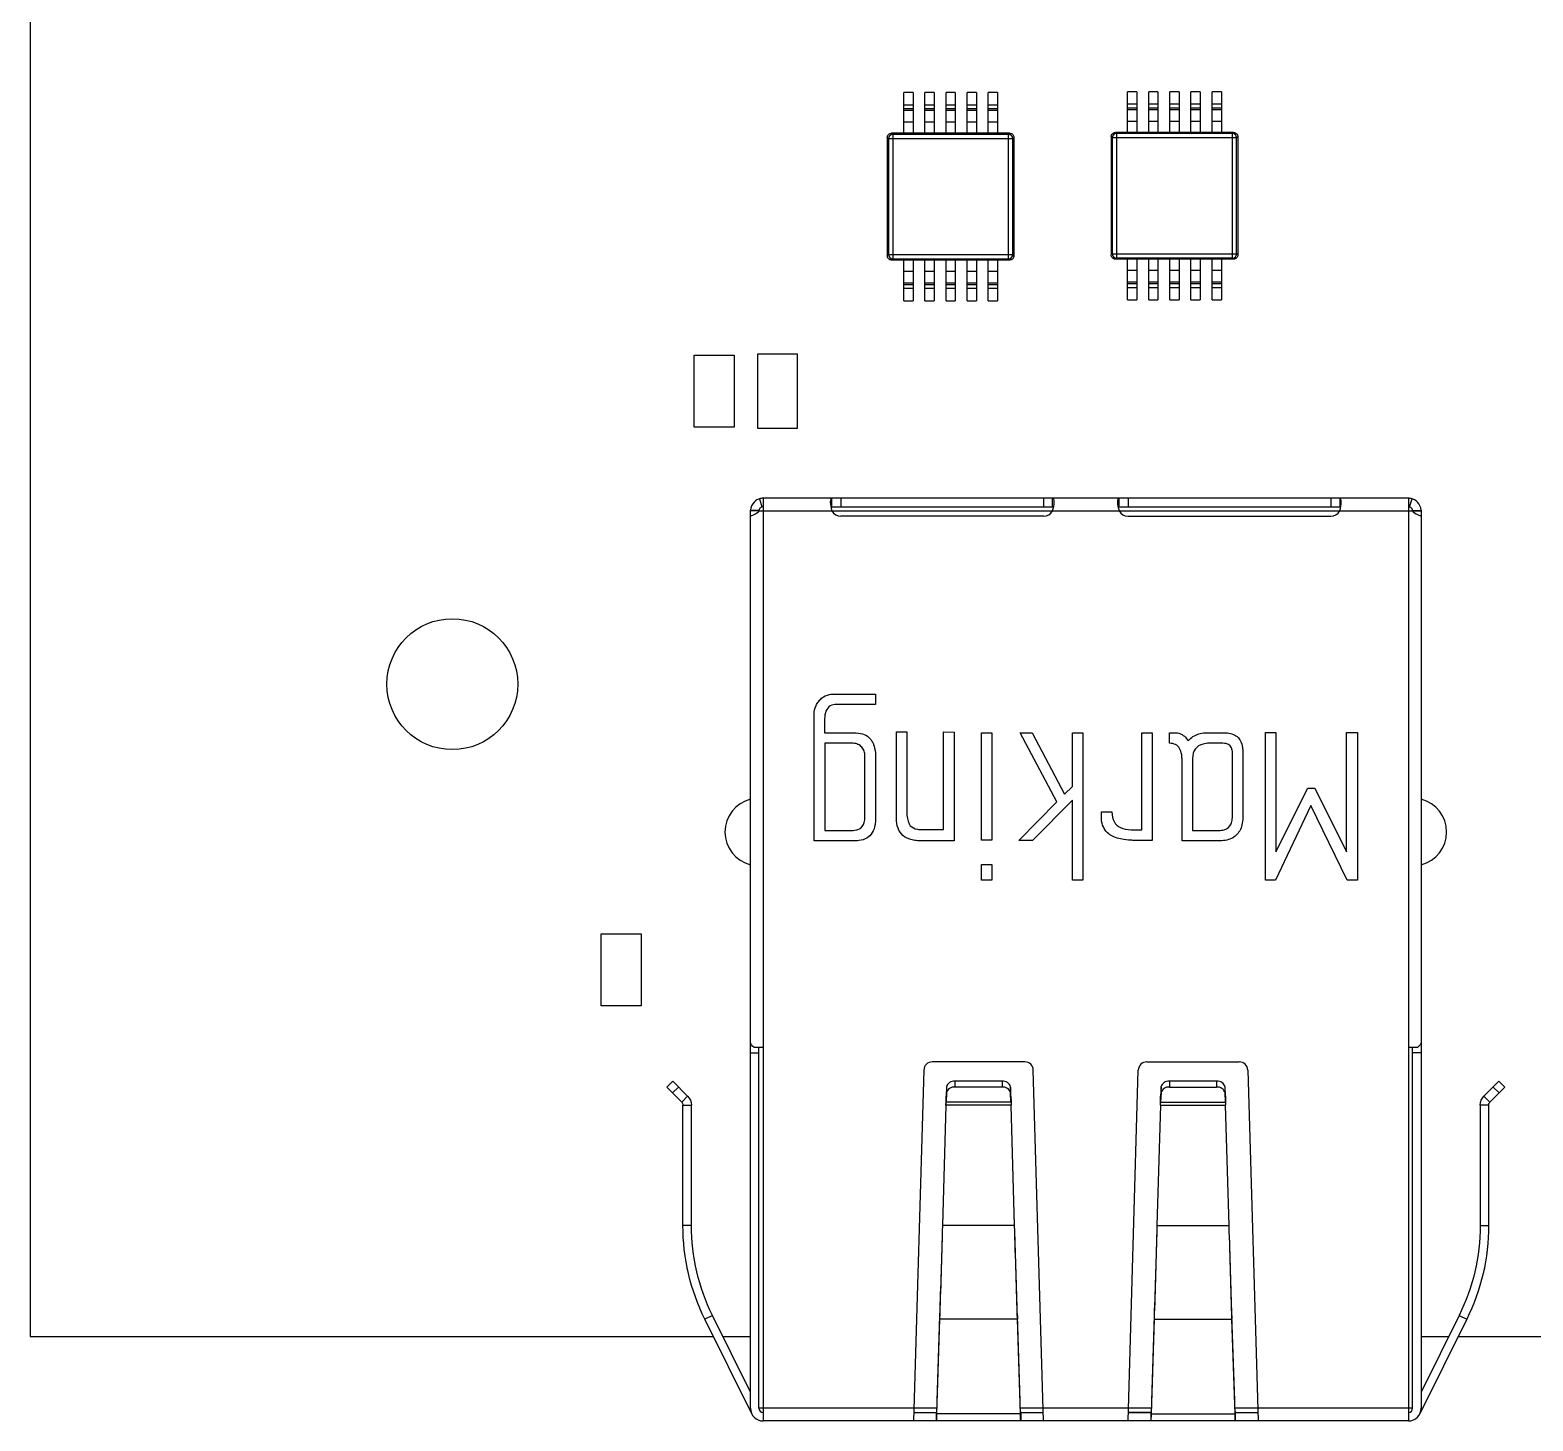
# Model space of a CAD drawing. Header units: millimetres. Extents: x 0 to 160, y -2 to 126.
# Drawn here: x 0 to 35.59, y -2 to 30.92 of the extents above; entities that cross this region are included whole.
import ezdxf

# ---------------------------------------------------------------- set-up
doc = ezdxf.new("R2010")
doc.units = ezdxf.units.MM

msp = doc.modelspace()

# ---------------------------------------------------------------- linework, layer by layer
at = {"color": 7, "linetype": 'Continuous', "lineweight": 25}
for p, q in [((0, 126), (0, 0)), ((20.69, 28.48), (20.69, 29.443)), ((20.91, 29.443), (20.69, 29.443)), ((20.91, 29.443), (20.91, 28.48)), ((21.19, 28.48), (21.19, 29.443)), ((21.41, 29.443), (21.19, 29.443)), ((21.41, 29.443), (21.41, 28.48)), ((21.69, 28.48), (21.69, 29.443)), ((21.91, 29.443), (21.69, 29.443)), ((21.91, 29.443), (21.91, 28.48)), ((22.19, 28.48), (22.19, 29.443)), ((22.41, 29.443), (22.19, 29.443)), ((22.41, 29.443), (22.41, 28.48)), ((22.69, 28.48), (22.69, 29.443)), ((22.91, 29.443), (22.69, 29.443)), ((22.91, 29.443), (22.91, 28.48)), ((25.99, 28.5), (25.99, 29.463)), ((26.21, 29.463), (25.99, 29.463)), ((26.21, 29.463), (26.21, 28.5)), ((26.49, 28.5), (26.49, 29.463)), ((26.71, 29.463), (26.49, 29.463)), ((26.71, 29.463), (26.71, 28.5)), ((26.99, 28.5), (26.99, 29.463)), ((27.21, 29.463), (26.99, 29.463)), ((27.21, 29.463), (27.21, 28.5)), ((27.49, 28.5), (27.49, 29.463)), ((27.71, 29.463), (27.49, 29.463)), ((27.71, 29.463), (27.71, 28.5)), ((27.99, 28.5), (27.99, 29.463)), ((28.21, 29.463), (27.99, 29.463)), ((28.21, 29.463), (28.21, 28.5)), ((20.91, 29.149), (20.69, 29.149)), ((20.91, 29.057), (20.69, 29.057)), ((20.69, 29.026), (20.91, 29.026)), ((21.41, 29.149), (21.19, 29.149)), ((21.41, 29.057), (21.19, 29.057)), ((21.19, 29.026), (21.41, 29.026)), ((21.91, 29.149), (21.69, 29.149)), ((21.91, 29.057), (21.69, 29.057)), ((21.69, 29.026), (21.91, 29.026)), ((22.41, 29.149), (22.19, 29.149)), ((22.41, 29.057), (22.19, 29.057)), ((22.19, 29.026), (22.41, 29.026)), ((22.91, 29.149), (22.69, 29.149)), ((22.91, 29.057), (22.69, 29.057)), ((22.69, 29.026), (22.91, 29.026)), ((26.21, 29.169), (25.99, 29.169)), ((26.21, 29.077), (25.99, 29.077)), ((25.99, 29.046), (26.21, 29.046)), ((26.71, 29.169), (26.49, 29.169)), ((26.71, 29.077), (26.49, 29.077)), ((26.49, 29.046), (26.71, 29.046)), ((27.21, 29.169), (26.99, 29.169)), ((27.21, 29.077), (26.99, 29.077)), ((26.99, 29.046), (27.21, 29.046)), ((27.71, 29.169), (27.49, 29.169)), ((27.71, 29.077), (27.49, 29.077)), ((27.49, 29.046), (27.71, 29.046)), ((28.21, 29.169), (27.99, 29.169)), ((28.21, 29.077), (27.99, 29.077)), ((27.99, 29.046), (28.21, 29.046)), ((23.2, 28.48), (20.4, 28.48)), ((20.4, 28.48), (20.427, 28.452)), ((20.69, 28.75), (20.91, 28.75)), ((21.19, 28.75), (21.41, 28.75)), ((21.69, 28.75), (21.91, 28.75)), ((22.19, 28.75), (22.41, 28.75)), ((22.69, 28.75), (22.91, 28.75)), ((23.2, 28.48), (23.172, 28.452)), ((28.5, 28.5), (25.7, 28.5)), ((25.7, 28.5), (25.728, 28.472)), ((25.728, 28.472), (25.728, 25.528)), ((28.473, 28.472), (25.728, 28.472)), ((25.99, 28.77), (26.21, 28.77)), ((26.49, 28.77), (26.71, 28.77)), ((26.99, 28.77), (27.21, 28.77)), ((27.49, 28.77), (27.71, 28.77)), ((27.99, 28.77), (28.21, 28.77)), ((28.5, 28.5), (28.473, 28.472)), ((28.473, 25.528), (28.473, 28.472)), ((20.3, 28.38), (20.328, 28.352)), ((20.3, 28.38), (20.3, 25.58)), ((20.328, 28.352), (20.328, 25.607)), ((23.272, 28.352), (20.328, 28.352)), ((20.427, 28.452), (20.427, 25.508)), ((23.172, 28.452), (20.427, 28.452)), ((23.172, 25.508), (23.172, 28.452)), ((23.3, 28.38), (23.272, 28.352)), ((23.272, 25.607), (23.272, 28.352)), ((23.3, 28.38), (23.3, 25.58)), ((25.6, 28.4), (25.628, 28.372)), ((25.6, 28.4), (25.6, 25.6)), ((28.572, 28.372), (25.628, 28.372)), ((25.628, 28.372), (25.628, 25.627)), ((28.6, 28.4), (28.572, 28.372)), ((28.572, 25.627), (28.572, 28.372)), ((28.6, 28.4), (28.6, 25.6)), ((25.6, 25.6), (25.628, 25.627)), ((25.628, 25.627), (28.572, 25.627)), ((28.6, 25.6), (28.572, 25.627)), ((20.3, 25.58), (20.328, 25.607)), ((20.328, 25.607), (23.272, 25.607)), ((20.4, 25.48), (20.427, 25.508)), ((23.2, 25.48), (20.4, 25.48)), ((20.427, 25.508), (23.172, 25.508)), ((20.69, 24.517), (20.69, 25.48)), ((20.91, 25.48), (20.91, 24.517)), ((21.19, 24.517), (21.19, 25.48)), ((21.41, 25.48), (21.41, 24.517)), ((21.69, 24.517), (21.69, 25.48)), ((21.91, 25.48), (21.91, 24.517)), ((22.19, 24.517), (22.19, 25.48)), ((22.41, 25.48), (22.41, 24.517)), ((22.69, 24.517), (22.69, 25.48)), ((22.91, 25.48), (22.91, 24.517)), ((23.2, 25.48), (23.172, 25.508)), ((23.3, 25.58), (23.272, 25.607)), ((25.7, 25.5), (25.728, 25.528)), ((28.5, 25.5), (25.7, 25.5)), ((25.728, 25.528), (28.473, 25.528)), ((25.99, 24.537), (25.99, 25.5)), ((26.21, 25.5), (26.21, 24.537)), ((26.49, 24.537), (26.49, 25.5)), ((26.71, 25.5), (26.71, 24.537)), ((26.99, 24.537), (26.99, 25.5)), ((27.21, 25.5), (27.21, 24.537)), ((27.49, 24.537), (27.49, 25.5)), ((27.71, 25.5), (27.71, 24.537)), ((27.99, 24.537), (27.99, 25.5)), ((28.21, 25.5), (28.21, 24.537)), ((28.5, 25.5), (28.473, 25.528)), ((20.91, 25.21), (20.69, 25.21)), ((20.91, 24.934), (20.69, 24.934)), ((21.41, 25.21), (21.19, 25.21)), ((21.41, 24.934), (21.19, 24.934)), ((21.91, 25.21), (21.69, 25.21)), ((21.91, 24.934), (21.69, 24.934)), ((22.41, 25.21), (22.19, 25.21)), ((22.41, 24.934), (22.19, 24.934)), ((22.91, 25.21), (22.69, 25.21)), ((22.91, 24.934), (22.69, 24.934)), ((26.21, 25.23), (25.99, 25.23)), ((26.21, 24.954), (25.99, 24.954)), ((25.99, 24.923), (26.21, 24.923)), ((26.71, 25.23), (26.49, 25.23)), ((26.71, 24.954), (26.49, 24.954)), ((26.49, 24.923), (26.71, 24.923)), ((27.21, 25.23), (26.99, 25.23)), ((27.21, 24.954), (26.99, 24.954)), ((26.99, 24.923), (27.21, 24.923)), ((27.71, 25.23), (27.49, 25.23)), ((27.71, 24.954), (27.49, 24.954)), ((27.49, 24.923), (27.71, 24.923)), ((28.21, 25.23), (27.99, 25.23)), ((28.21, 24.954), (27.99, 24.954)), ((27.99, 24.923), (28.21, 24.923)), ((20.69, 24.903), (20.91, 24.903)), ((20.69, 24.811), (20.91, 24.811)), ((21.19, 24.903), (21.41, 24.903)), ((21.19, 24.811), (21.41, 24.811)), ((21.69, 24.903), (21.91, 24.903)), ((21.69, 24.811), (21.91, 24.811)), ((22.19, 24.903), (22.41, 24.903)), ((22.19, 24.811), (22.41, 24.811)), ((22.69, 24.903), (22.91, 24.903)), ((22.69, 24.811), (22.91, 24.811)), ((25.99, 24.831), (26.21, 24.831)), ((26.49, 24.831), (26.71, 24.831)), ((26.99, 24.831), (27.21, 24.831)), ((27.49, 24.831), (27.71, 24.831)), ((27.99, 24.831), (28.21, 24.831)), ((20.69, 24.517), (20.91, 24.517)), ((21.19, 24.517), (21.41, 24.517)), ((21.69, 24.517), (21.91, 24.517)), ((22.19, 24.517), (22.41, 24.517)), ((22.69, 24.517), (22.91, 24.517)), ((25.99, 24.537), (26.21, 24.537)), ((26.49, 24.537), (26.71, 24.537)), ((26.99, 24.537), (27.21, 24.537)), ((27.49, 24.537), (27.71, 24.537)), ((27.99, 24.537), (28.21, 24.537)), ((15.725, 21.527), (15.725, 23.227)), ((15.725, 23.227), (16.675, 23.227)), ((16.675, 23.227), (16.675, 21.527)), ((17.225, 23.252), (17.225, 21.502)), ((18.175, 23.252), (17.225, 23.252)), ((18.175, 21.502), (18.175, 23.252)), ((16.675, 21.527), (15.725, 21.527)), ((17.225, 21.502), (18.175, 21.502)), ((17.276, 19.828), (17.332, 19.636)), ((17.36, 19.84), (17.36, -2)), ((32.64, 19.84), (17.36, 19.84)), ((18.961, 19.64), (24.239, 19.64)), ((18.987, 19.64), (18.987, 19.84)), ((19.2, 19.84), (19.2, 19.64)), ((24, 19.84), (24, 19.64)), ((24.213, 19.64), (24.213, 19.84)), ((25.761, 19.64), (31.039, 19.64)), ((25.787, 19.64), (25.787, 19.84)), ((26, 19.84), (26, 19.64)), ((30.8, 19.84), (30.8, 19.64)), ((31.013, 19.84), (31.013, 19.64)), ((32.64, 19.84), (32.64, -2)), ((32.668, 19.636), (32.725, 19.828)), ((17.06, -1.7), (17.06, 19.54)), ((17.26, 19.54), (17.06, 19.54)), ((17.26, 19.547), (17.061, 19.56)), ((17.26, 19.528), (17.26, 19.54)), ((17.276, 19.54), (32.725, 19.54)), ((24, 19.42), (19.2, 19.42)), ((26, 19.42), (30.8, 19.42)), ((32.74, 19.547), (32.939, 19.56)), ((32.74, 19.54), (32.94, 19.54)), ((32.74, 19.54), (32.74, 19.528)), ((32.94, 19.54), (32.94, -1.7)), ((19.056, 14.957), (18.983, 14.943)), ((20.019, 14.957), (19.056, 14.957)), ((20.019, 15.203), (20.019, 14.957)), ((18.569, 11.73), (18.569, 14.719)), ((20.514, 14.308), (20.763, 14.308)), ((21.631, 14.308), (21.88, 14.302)), ((21.631, 11.998), (21.631, 14.308)), ((21.88, 14.302), (21.88, 11.73)), ((22.527, 14.289), (22.775, 14.289)), ((22.527, 11.746), (22.527, 14.289)), ((22.775, 14.289), (22.775, 11.746)), ((23.446, 14.289), (23.727, 14.289)), ((24.312, 12.658), (23.446, 14.289)), ((23.727, 14.289), (24.498, 12.834)), ((24.685, 14.289), (24.931, 14.289)), ((24.685, 13.02), (24.685, 14.289)), ((24.931, 14.289), (24.931, 10.797)), ((26.324, 14.289), (26.573, 14.289)), ((26.324, 11.99), (26.324, 14.289)), ((26.573, 14.289), (26.573, 11.741)), ((26.984, 14.04), (26.984, 14.289)), ((29.253, 14.297), (29.502, 14.297)), ((29.253, 10.797), (29.253, 14.297)), ((29.502, 14.297), (29.502, 11.47)), ((31.174, 14.297), (31.431, 14.297)), ((31.174, 11.473), (31.174, 14.297)), ((31.431, 14.297), (31.431, 10.797)), ((18.821, 14.04), (18.821, 11.979)), ((27.528, 13.68), (27.528, 11.979)), ((24.498, 12.834), (24.685, 13.02)), ((29.502, 11.47), (30.257, 12.977)), ((30.257, 12.977), (30.427, 12.977)), ((30.427, 12.977), (31.174, 11.473)), ((23.411, 11.741), (24.312, 12.658)), ((24.685, 12.696), (23.736, 11.741)), ((24.685, 10.797), (24.685, 12.696)), ((30.33, 12.569), (29.489, 10.802)), ((31.187, 10.797), (30.33, 12.569)), ((25.372, 12.414), (25.618, 12.414)), ((25.372, 12.195), (25.372, 12.414)), ((22.775, 11.746), (22.527, 11.746)), ((23.736, 11.741), (23.411, 11.741)), ((22.527, 11.168), (22.775, 11.168)), ((22.527, 10.797), (22.527, 11.168)), ((22.775, 11.168), (22.775, 10.797)), ((22.775, 10.797), (22.527, 10.797)), ((24.931, 10.797), (24.685, 10.797)), ((29.489, 10.802), (29.253, 10.797)), ((31.431, 10.797), (31.187, 10.797)), ((13.525, 7.827), (13.525, 9.527)), ((13.525, 9.527), (14.475, 9.527)), ((14.475, 9.527), (14.475, 7.827)), ((14.475, 7.827), (13.525, 7.827)), ((17.36, 6.84), (17.148, 6.84)), ((17.26, -1.7), (17.26, 6.84)), ((32.852, 6.84), (32.64, 6.84)), ((32.74, -1.7), (32.74, 6.84)), ((17.06, 6.71), (17.26, 6.71)), ((23.556, 6.5), (21.364, 6.5)), ((26.444, 6.5), (28.636, 6.5)), ((32.94, 6.71), (32.74, 6.71)), ((21.164, 6.306), (20.92, -2)), ((24, -2), (23.756, 6.306)), ((26, -2), (26.244, 6.306)), ((28.836, 6.306), (29.08, -2)), ((15.219, 6.041), (15.077, 5.9)), ((15.431, 5.546), (15.077, 5.9)), ((15.215, 5.763), (15.356, 5.904)), ((15.572, 5.688), (15.219, 6.041)), ((21.702, 5.904), (21.693, 5.688)), ((21.702, 5.763), (21.693, 5.546)), ((21.702, 5.904), (21.702, 5.763)), ((21.901, 6.041), (21.901, 5.9)), ((23.019, 6.041), (21.901, 6.041)), ((23.019, 5.9), (21.901, 5.9)), ((23.019, 6.041), (23.019, 5.9)), ((23.219, 5.904), (23.219, 5.763)), ((23.228, 5.688), (23.219, 5.904)), ((23.228, 5.546), (23.219, 5.763)), ((26.782, 5.904), (26.773, 5.688)), ((26.782, 5.763), (26.773, 5.546)), ((26.782, 5.763), (26.782, 5.904)), ((26.981, 6.041), (26.981, 5.9)), ((28.099, 6.041), (26.981, 6.041)), ((26.981, 5.9), (28.099, 5.9)), ((28.099, 6.041), (28.099, 5.9)), ((28.299, 5.763), (28.299, 5.904)), ((28.308, 5.688), (28.299, 5.904)), ((28.308, 5.546), (28.299, 5.763)), ((34.782, 6.041), (34.428, 5.688)), ((34.923, 5.9), (34.569, 5.546)), ((34.644, 5.904), (34.786, 5.763)), ((34.782, 6.041), (34.923, 5.9)), ((15.431, 5.546), (15.572, 5.688)), ((15.46, 2.628), (15.46, 5.476)), ((15.46, 5.476), (15.66, 5.476)), ((15.66, 2.628), (15.66, 5.476)), ((21.689, 5.476), (21.605, 2.628)), ((23.231, 5.476), (21.689, 5.476)), ((21.693, 5.546), (21.693, 5.688)), ((23.228, 5.546), (21.693, 5.546)), ((23.228, 5.546), (23.228, 5.688)), ((23.315, 2.628), (23.231, 5.476)), ((26.769, 5.476), (26.685, 2.628)), ((26.769, 5.476), (28.311, 5.476)), ((26.773, 5.546), (26.773, 5.688)), ((26.773, 5.546), (28.308, 5.546)), ((28.308, 5.546), (28.308, 5.688)), ((28.395, 2.628), (28.311, 5.476)), ((34.34, 5.476), (34.34, 2.628)), ((34.54, 5.476), (34.34, 5.476)), ((34.569, 5.546), (34.428, 5.688)), ((34.54, 5.476), (34.54, 2.628)), ((15.66, 2.628), (15.46, 2.628)), ((23.315, 2.628), (21.605, 2.628)), ((26.685, 2.628), (28.395, 2.628)), ((34.34, 2.628), (34.54, 2.628)), ((16.16, 0.495), (15.981, 0.406)), ((17.091, -1.833), (15.981, 0.406)), ((17.06, -1.32), (16.16, 0.495)), ((21.539, 0.406), (21.466, -1.833)), ((21.539, 0.495), (21.473, -1.522)), ((21.539, 0.495), (21.539, 0.406)), ((23.381, 0.406), (21.539, 0.406)), ((23.381, 0.495), (23.381, 0.406)), ((23.447, -1.522), (23.381, 0.495)), ((23.455, -1.833), (23.381, 0.406)), ((26.619, 0.406), (26.546, -1.833)), ((26.619, 0.495), (26.553, -1.522)), ((26.619, 0.495), (26.619, 0.406)), ((26.619, 0.406), (28.461, 0.406)), ((28.461, 0.495), (28.461, 0.406)), ((28.527, -1.522), (28.461, 0.495)), ((28.535, -1.833), (28.461, 0.406)), ((34.02, 0.406), (32.909, -1.833)), ((33.84, 0.495), (32.94, -1.32)), ((33.84, 0.495), (34.02, 0.406)), ((0, 0), (16.182, 0)), ((16.405, 0), (17.06, 0)), ((32.94, 0), (33.595, 0)), ((33.818, 0), (39.465, 0)), ((21.468, -1.7), (17.26, -1.7)), ((26.548, -1.7), (23.452, -1.7)), ((32.74, -1.7), (28.532, -1.7)), ((32.64, -2), (17.36, -2)), ((22.87, -2), (17.36, -2)), ((20.926, -1.8), (21.464, -1.8)), ((21.46, -1.8), (21.46, -2)), ((21.466, -1.78), (21.466, -1.833)), ((23.455, -1.833), (21.466, -1.833)), ((23.455, -1.78), (23.455, -1.833)), ((23.456, -1.8), (23.994, -1.8)), ((23.46, -1.8), (23.46, -2)), ((26.541, -1.8), (26.006, -1.8)), ((26.006, -1.8), (26.544, -1.8)), ((26.54, -1.8), (26.54, -2)), ((26.546, -1.78), (26.546, -1.833)), ((26.546, -1.833), (28.535, -1.833)), ((32.64, -2), (27.13, -2)), ((28.535, -1.78), (28.535, -1.833)), ((28.536, -1.8), (29.074, -1.8)), ((28.54, -1.8), (28.54, -2))]:
    msp.add_line(p, q, dxfattribs=at)
msp.add_circle((10, 15.44), 1.55, dxfattribs=at)
for centre, radius, start, end in [((25.728, 28.372), 0.101, 90.5081, 179.4919), ((28.472, 28.372), 0.101, 0.5081, 89.4919), ((20.428, 28.352), 0.101, 90.5081, 179.4919), ((23.172, 28.352), 0.101, 0.5081, 89.4919), ((25.728, 25.628), 0.101, 180.5081, 269.4919), ((28.472, 25.628), 0.101, 270.5081, 359.4919), ((20.428, 25.608), 0.101, 180.5081, 269.4919), ((23.172, 25.608), 0.101, 270.5081, 359.4919), ((17.36, 19.54), 0.3, 90, 106.3742), ((17.36, 19.54), 0.1, 90, 106.3742), ((32.64, 19.54), 0.3, 73.6258, 90), ((32.64, 19.54), 0.1, 73.6258, 90), ((19.2, 19.67), 0.25, 211.4332, 270), ((24, 19.67), 0.25, 270, 328.5668), ((26, 19.67), 0.25, 211.4332, 270), ((30.8, 19.67), 0.25, 270, 328.5668), ((17.255, 11.94), 0.8, 104.1009, 255.8991), ((32.745, 11.94), 0.8, 284.115, 75.885), ((21.364, 6.3), 0.2, 90, 178.3153), ((23.556, 6.3), 0.2, 1.6847, 90), ((26.444, 6.3), 0.2, 90, 178.3153), ((28.636, 6.3), 0.2, 1.6847, 90), ((21.877, 5.862), 0.181, 82.3685, 166.5797), ((21.877, 5.721), 0.181, 82.3685, 166.5797), ((23.043, 5.862), 0.181, 13.4203, 97.6315), ((23.043, 5.721), 0.181, 13.4203, 97.6315), ((26.957, 5.862), 0.181, 82.3685, 166.5797), ((26.957, 5.721), 0.181, 82.3685, 166.5797), ((28.123, 5.862), 0.181, 13.4203, 97.6315), ((28.123, 5.721), 0.181, 13.4203, 97.6315), ((17.36, -1.7), 0.3, 180, 270), ((17.36, -1.7), 0.3, 180, 270), ((17.36, -1.7), 0.1, 180, 270), ((32.64, -1.7), 0.3, 270, 0), ((32.64, -1.7), 0.1, 270, 0), ((32.64, -1.7), 0.3, 270, 0)]:
    msp.add_arc(centre, radius, start, end, dxfattribs=at)
for points, knots in [([(20.3, 28.38), (20.3, 28.407), (20.311, 28.432), (20.348, 28.469), (20.373, 28.48), (20.4, 28.48)], [0, 0, 0, 0, 0.5, 0.5, 1, 1, 1, 1]), ([(23.2, 28.48), (23.227, 28.48), (23.252, 28.469), (23.289, 28.432), (23.3, 28.407), (23.3, 28.38)], [0, 0, 0, 0, 0.5, 0.5, 1, 1, 1, 1]), ([(25.6, 28.4), (25.6, 28.427), (25.611, 28.452), (25.648, 28.489), (25.673, 28.5), (25.7, 28.5)], [0, 0, 0, 0, 0.5, 0.5, 1, 1, 1, 1]), ([(28.5, 28.5), (28.527, 28.5), (28.552, 28.489), (28.589, 28.452), (28.6, 28.427), (28.6, 28.4)], [0, 0, 0, 0, 0.5, 0.5, 1, 1, 1, 1]), ([(20.4, 25.48), (20.373, 25.48), (20.348, 25.491), (20.311, 25.528), (20.3, 25.553), (20.3, 25.58)], [0, 0, 0, 0, 0.5, 0.5, 1, 1, 1, 1]), ([(23.3, 25.58), (23.3, 25.553), (23.289, 25.528), (23.252, 25.491), (23.227, 25.48), (23.2, 25.48)], [0, 0, 0, 0, 0.5, 0.5, 1, 1, 1, 1]), ([(25.7, 25.5), (25.673, 25.5), (25.648, 25.511), (25.611, 25.548), (25.6, 25.573), (25.6, 25.6)], [0, 0, 0, 0, 0.5, 0.5, 1, 1, 1, 1]), ([(28.6, 25.6), (28.6, 25.573), (28.589, 25.548), (28.552, 25.511), (28.527, 25.5), (28.5, 25.5)], [0, 0, 0, 0, 0.5, 0.5, 1, 1, 1, 1]), ([(17.276, 19.828), (17.239, 19.817), (17.188, 19.794), (17.1, 19.702), (17.066, 19.634), (17.061, 19.56)], [0, 0, 0, 0, 0.5, 0.5, 1, 1, 1, 1]), ([(17.332, 19.636), (17.325, 19.634), (17.314, 19.63), (17.293, 19.615), (17.269, 19.59), (17.263, 19.561), (17.26, 19.547)], [0, 0, 0, 0, 0.285601, 0.501795, 0.756832, 1, 1, 1, 1]), ([(18.987, 19.84), (18.963, 19.84), (18.95, 19.811), (18.95, 19.694), (18.963, 19.61), (18.987, 19.54)], [0, 0, 0, 0, 0.5, 0.5, 1, 1, 1, 1]), ([(24.213, 19.54), (24.237, 19.61), (24.25, 19.694), (24.25, 19.811), (24.237, 19.84), (24.213, 19.84)], [0, 0, 0, 0, 0.5, 0.5, 1, 1, 1, 1]), ([(25.787, 19.84), (25.763, 19.84), (25.75, 19.811), (25.75, 19.694), (25.763, 19.61), (25.787, 19.54)], [0, 0, 0, 0, 0.5, 0.5, 1, 1, 1, 1]), ([(31.013, 19.54), (31.037, 19.61), (31.05, 19.694), (31.05, 19.811), (31.037, 19.84), (31.013, 19.84)], [0, 0, 0, 0, 0.5, 0.5, 1, 1, 1, 1]), ([(32.74, 19.547), (32.739, 19.555), (32.736, 19.571), (32.726, 19.592), (32.714, 19.608), (32.699, 19.622), (32.683, 19.631), (32.673, 19.634), (32.668, 19.636)], [0, 0, 0, 0, 0.140957, 0.279468, 0.421032, 0.570813, 0.766542, 1, 1, 1, 1]), ([(32.939, 19.56), (32.935, 19.634), (32.9, 19.702), (32.812, 19.794), (32.761, 19.817), (32.725, 19.828)], [0, 0, 0, 0, 0.5, 0.5, 1, 1, 1, 1]), ([(17.061, 19.421), (17.066, 19.422), (17.1, 19.434), (17.188, 19.476), (17.239, 19.506), (17.276, 19.54)], [0, 0, 0, 0, 0.5, 0.5, 1, 1, 1, 1]), ([(32.725, 19.54), (32.761, 19.506), (32.812, 19.476), (32.9, 19.434), (32.935, 19.422), (32.939, 19.421)], [0, 0, 0, 0, 0.5, 0.5, 1, 1, 1, 1]), ([(18.569, 14.719), (18.569, 14.795), (18.59, 14.901), (18.645, 14.995), (18.69, 15.054), (18.716, 15.083), (18.799, 15.153), (18.862, 15.182), (18.968, 15.202), (19.006, 15.203), (19.078, 15.203), (19.404, 15.203), (19.73, 15.203), (20.019, 15.203)], [0, 0, 0, 0, 0.125, 0.1875, 0.1875, 0.25, 0.25, 0.375, 0.375, 0.4375, 0.4375, 0.5, 1, 1, 1, 1]), ([(18.569, 14.719), (18.569, 14.795), (18.59, 14.901), (18.645, 14.995), (18.69, 15.054), (18.716, 15.083), (18.799, 15.153), (18.862, 15.182), (18.968, 15.202), (19.006, 15.203), (19.078, 15.203), (19.404, 15.203), (19.73, 15.203), (20.019, 15.203)], [0, 0, 0, 0, 0.125, 0.1875, 0.1875, 0.25, 0.25, 0.375, 0.375, 0.4375, 0.4375, 0.5, 1, 1, 1, 1]), ([(18.983, 14.943), (18.882, 14.902), (18.826, 14.806), (18.816, 14.639), (18.816, 14.618), (18.816, 14.588), (18.816, 14.543), (18.816, 14.439), (18.816, 14.349), (18.816, 14.289)], [0, 0, 0, 0, 0.5, 0.5, 0.5625, 0.5625, 0.625, 0.75, 1, 1, 1, 1]), ([(18.816, 14.289), (18.939, 14.289), (19.124, 14.289), (19.34, 14.289), (19.448, 14.289), (19.494, 14.289), (19.525, 14.289), (19.544, 14.289), (19.707, 14.281), (19.844, 14.223), (19.934, 14.099), (19.952, 14.065), (19.959, 14.052), (19.961, 14.049), (19.967, 14.035), (19.988, 13.981), (20.007, 13.898), (20.019, 13.813)], [0, 0, 0, 0, 0.25, 0.375, 0.4375, 0.46875, 0.46875, 0.5, 0.5, 0.75, 0.8125, 0.828125, 0.828125, 0.84375, 0.84375, 0.875, 1, 1, 1, 1]), ([(18.816, 14.289), (18.939, 14.289), (19.124, 14.289), (19.34, 14.289), (19.448, 14.289), (19.494, 14.289), (19.525, 14.289), (19.544, 14.289), (19.707, 14.281), (19.844, 14.223), (19.934, 14.099), (19.952, 14.065), (19.959, 14.052), (19.961, 14.049), (19.967, 14.035), (19.988, 13.981), (20.007, 13.898), (20.019, 13.813)], [0, 0, 0, 0, 0.25, 0.375, 0.4375, 0.46875, 0.46875, 0.5, 0.5, 0.75, 0.8125, 0.828125, 0.828125, 0.84375, 0.84375, 0.875, 1, 1, 1, 1]), ([(21.88, 11.73), (21.725, 11.73), (21.492, 11.73), (21.239, 11.73), (21.142, 11.73), (21.103, 11.73), (21.078, 11.73), (21.006, 11.733), (20.784, 11.759), (20.583, 11.896), (20.519, 12.135), (20.514, 12.245), (20.514, 12.291), (20.514, 12.308), (20.514, 12.366), (20.514, 13.026), (20.514, 13.687), (20.514, 14.308)], [0, 0, 0, 0, 0.125, 0.1875, 0.203125, 0.203125, 0.21875, 0.21875, 0.25, 0.375, 0.4375, 0.453125, 0.453125, 0.46875, 0.46875, 0.5, 1, 1, 1, 1]), ([(20.763, 14.308), (20.763, 13.936), (20.763, 13.377), (20.763, 12.772), (20.763, 12.516), (20.763, 12.447), (20.763, 12.412), (20.763, 12.394), (20.764, 12.366), (20.771, 12.24), (20.8, 12.147), (20.844, 12.09)], [0, 0, 0, 0, 0.5, 0.75, 0.8125, 0.84375, 0.84375, 0.859375, 0.859375, 0.875, 1, 1, 1, 1]), ([(26.984, 14.289), (27.027, 14.289), (27.07, 14.289), (27.156, 14.289), (27.194, 14.285), (27.304, 14.244), (27.368, 14.186), (27.425, 14.097)], [0, 0, 0, 0, 0.25, 0.25, 0.5, 0.5, 1, 1, 1, 1]), ([(26.984, 14.289), (27.027, 14.289), (27.07, 14.289), (27.156, 14.289), (27.194, 14.285), (27.304, 14.244), (27.368, 14.186), (27.425, 14.097)], [0, 0, 0, 0, 0.25, 0.25, 0.5, 0.5, 1, 1, 1, 1]), ([(27.425, 14.097), (27.494, 14.176), (27.618, 14.259), (27.775, 14.285), (27.887, 14.291), (27.937, 14.289), (28.041, 14.289), (28.118, 14.289), (28.196, 14.289), (28.247, 14.289), (28.272, 14.289), (28.42, 14.286), (28.608, 14.225), (28.705, 14.031), (28.719, 13.88), (28.72, 13.832), (28.721, 13.815), (28.721, 13.789), (28.721, 13.725), (28.721, 13.453), (28.721, 12.988), (28.721, 12.562), (28.721, 12.342), (28.721, 12.316), (28.72, 12.299), (28.719, 12.252), (28.712, 12.162), (28.669, 11.98), (28.53, 11.8), (28.336, 11.741), (28.19, 11.731), (28.157, 11.73), (28.106, 11.73), (28.028, 11.729), (27.744, 11.729), (27.486, 11.73), (27.279, 11.73)], [0, 0, 0, 0, 0.0625, 0.09375, 0.09375, 0.125, 0.125, 0.15625, 0.171875, 0.171875, 0.1875, 0.1875, 0.25, 0.3125, 0.328125, 0.328125, 0.335937, 0.335937, 0.34375, 0.375, 0.5, 0.625, 0.632812, 0.632812, 0.640625, 0.640625, 0.65625, 0.6875, 0.75, 0.8125, 0.8125, 0.828125, 0.828125, 0.84375, 0.875, 1, 1, 1, 1]), ([(18.821, 11.979), (18.976, 11.979), (19.17, 11.979), (19.364, 11.979), (19.442, 11.979), (19.481, 11.977), (19.602, 11.986), (19.725, 12.045), (19.768, 12.201), (19.771, 12.33), (19.77, 12.348), (19.77, 12.386), (19.77, 12.445), (19.77, 12.658), (19.77, 13.007), (19.77, 13.395), (19.77, 13.628), (19.77, 13.725), (19.771, 13.743), (19.77, 13.785), (19.763, 13.846), (19.739, 13.897), (19.693, 13.956), (19.663, 13.982), (19.598, 14.02), (19.562, 14.032), (19.503, 14.04), (19.481, 14.04), (19.442, 14.04), (19.384, 14.04), (19.17, 14.04), (18.976, 14.04), (18.821, 14.04)], [0, 0, 0, 0, 0.125, 0.15625, 0.15625, 0.1875, 0.1875, 0.25, 0.3125, 0.3125, 0.328125, 0.328125, 0.34375, 0.375, 0.5, 0.625, 0.6875, 0.6875, 0.703125, 0.703125, 0.71875, 0.75, 0.75, 0.78125, 0.78125, 0.8125, 0.8125, 0.828125, 0.828125, 0.84375, 0.875, 1, 1, 1, 1]), ([(27.279, 11.73), (27.279, 12.143), (27.279, 12.763), (27.279, 13.382), (27.279, 13.615), (27.279, 13.637), (27.278, 13.707), (27.27, 13.805), (27.212, 13.98), (27.094, 14.04), (26.984, 14.04)], [0, 0, 0, 0, 0.5, 0.75, 0.75, 0.78125, 0.78125, 0.8125, 0.875, 1, 1, 1, 1]), ([(27.528, 11.979), (27.693, 11.979), (27.899, 11.979), (28.105, 11.979), (28.167, 11.979), (28.191, 11.979), (28.236, 11.984), (28.341, 12.003), (28.436, 12.084), (28.468, 12.221), (28.471, 12.283), (28.472, 12.309), (28.472, 12.32), (28.472, 12.351), (28.472, 12.454), (28.472, 12.722), (28.472, 13.134), (28.472, 13.505), (28.472, 13.732), (28.472, 13.793), (28.472, 13.835), (28.471, 13.858), (28.453, 13.959), (28.392, 14.024), (28.274, 14.04), (28.235, 14.043), (28.221, 14.043), (28.2, 14.043), (28.149, 14.043), (28.097, 14.043), (28.015, 14.043), (27.977, 14.044), (27.871, 14.04), (27.633, 14.009), (27.528, 13.865), (27.528, 13.68)], [0, 0, 0, 0, 0.125, 0.15625, 0.15625, 0.171875, 0.171875, 0.1875, 0.25, 0.28125, 0.289063, 0.289063, 0.296875, 0.296875, 0.3125, 0.375, 0.5, 0.625, 0.65625, 0.671875, 0.671875, 0.6875, 0.6875, 0.75, 0.765625, 0.765625, 0.773438, 0.773438, 0.78125, 0.8125, 0.8125, 0.84375, 0.84375, 0.875, 1, 1, 1, 1]), ([(20.019, 13.813), (20.019, 13.534), (20.019, 13.117), (20.019, 12.63), (20.019, 12.403), (20.019, 12.316), (20.019, 12.282), (20.019, 12.267), (20.019, 12.201), (20.004, 11.995), (19.89, 11.806), (19.698, 11.745), (19.587, 11.731), (19.544, 11.73), (19.474, 11.73), (19.161, 11.728), (18.848, 11.73), (18.569, 11.73)], [0, 0, 0, 0, 0.25, 0.375, 0.4375, 0.453125, 0.453125, 0.46875, 0.46875, 0.5, 0.625, 0.6875, 0.6875, 0.71875, 0.71875, 0.75, 1, 1, 1, 1]), ([(26.573, 11.741), (26.455, 11.741), (26.33, 11.741), (26.206, 11.741), (26.191, 11.741), (26.179, 11.741), (26.151, 11.741), (26.095, 11.743), (25.971, 11.75), (25.816, 11.773), (25.688, 11.813), (25.612, 11.851), (25.583, 11.869), (25.564, 11.881), (25.556, 11.887), (25.458, 11.964), (25.401, 12.062), (25.372, 12.195)], [0, 0, 0, 0, 0.25, 0.265625, 0.265625, 0.28125, 0.28125, 0.3125, 0.375, 0.5, 0.625, 0.6875, 0.71875, 0.71875, 0.75, 0.75, 1, 1, 1, 1]), ([(25.618, 12.414), (25.618, 12.232), (25.72, 12.048), (25.979, 11.993), (26.089, 11.99), (26.102, 11.99), (26.109, 11.99), (26.124, 11.99), (26.154, 11.99), (26.224, 11.99), (26.284, 11.99), (26.324, 11.99)], [0, 0, 0, 0, 0.5, 0.75, 0.765625, 0.765625, 0.78125, 0.78125, 0.8125, 0.875, 1, 1, 1, 1]), ([(25.618, 12.414), (25.618, 12.232), (25.72, 12.048), (25.979, 11.993), (26.089, 11.99), (26.102, 11.99), (26.109, 11.99), (26.124, 11.99), (26.154, 11.99), (26.224, 11.99), (26.284, 11.99), (26.324, 11.99)], [0, 0, 0, 0, 0.5, 0.75, 0.765625, 0.765625, 0.78125, 0.78125, 0.8125, 0.875, 1, 1, 1, 1]), ([(20.844, 12.09), (20.886, 12.046), (20.957, 12.01), (21.05, 11.999), (21.079, 11.998), (21.091, 11.998), (21.107, 11.998), (21.15, 11.998), (21.327, 11.998), (21.496, 11.998), (21.631, 11.998)], [0, 0, 0, 0, 0.25, 0.3125, 0.3125, 0.34375, 0.34375, 0.375, 0.5, 1, 1, 1, 1]), ([(20.844, 12.09), (20.886, 12.046), (20.957, 12.01), (21.05, 11.999), (21.079, 11.998), (21.091, 11.998), (21.107, 11.998), (21.15, 11.998), (21.327, 11.998), (21.496, 11.998), (21.631, 11.998)], [0, 0, 0, 0, 0.25, 0.3125, 0.3125, 0.34375, 0.34375, 0.375, 0.5, 1, 1, 1, 1]), ([(21.689, 5.479), (21.689, 5.497), (21.69, 5.536), (21.691, 5.591), (21.692, 5.644), (21.692, 5.673), (21.693, 5.688)], [0, 0, 0, 0, 0.2405969, 0.4937312, 0.7468656, 1, 1, 1, 1]), ([(26.769, 5.479), (26.769, 5.497), (26.77, 5.536), (26.771, 5.591), (26.772, 5.644), (26.772, 5.673), (26.773, 5.688)], [0, 0, 0, 0, 0.2405956, 0.4937304, 0.7468652, 1, 1, 1, 1]), ([(28.308, 5.688), (28.308, 5.673), (28.309, 5.644), (28.31, 5.591), (28.311, 5.536), (28.311, 5.497), (28.311, 5.479)], [0, 0, 0, 0, 0.2531344, 0.5062688, 0.7594031, 1, 1, 1, 1]), ([(21.603, 2.557), (21.593, 2.211), (21.571, 1.496), (21.55, 0.836), (21.539, 0.495)], [0, 0, 0, 0, 0.483373, 1, 1, 1, 1]), ([(23.381, 0.495), (23.37, 0.836), (23.349, 1.496), (23.328, 2.211), (23.317, 2.557)], [0, 0, 0, 0, 0.516619, 1, 1, 1, 1]), ([(26.683, 2.557), (26.673, 2.211), (26.651, 1.496), (26.63, 0.836), (26.619, 0.495)], [0, 0, 0, 0, 0.483381, 1, 1, 1, 1]), ([(21.466, -1.833), (21.465, -1.883), (21.464, -1.926), (21.462, -1.984), (21.461, -2), (21.46, -2)], [0, 0, 0, 0, 0.5, 0.5, 1, 1, 1, 1]), ([(23.46, -2), (23.459, -2), (23.458, -1.984), (23.456, -1.926), (23.456, -1.883), (23.455, -1.833)], [0, 0, 0, 0, 0.5, 0.5, 1, 1, 1, 1]), ([(26.546, -1.833), (26.545, -1.883), (26.544, -1.926), (26.542, -1.984), (26.541, -2), (26.54, -2)], [0, 0, 0, 0, 0.5, 0.5, 1, 1, 1, 1]), ([(28.54, -2), (28.539, -2), (28.538, -1.984), (28.536, -1.926), (28.536, -1.883), (28.535, -1.833)], [0, 0, 0, 0, 0.5, 0.5, 1, 1, 1, 1])]:
    msp.add_open_spline(points, degree=3, knots=knots, dxfattribs=at)
for points in [[(20.4, 28.48), (20.4, 28.48), (20.4, 28.48), (20.4, 28.48)], [(23.2, 28.48), (23.2, 28.48), (23.2, 28.48), (23.2, 28.48)], [(25.7, 28.5), (25.7, 28.5), (25.7, 28.5), (25.7, 28.5)], [(28.5, 28.5), (28.5, 28.5), (28.5, 28.5), (28.5, 28.5)], [(20.3, 28.38), (20.3, 28.38), (20.3, 28.38), (20.3, 28.38)], [(23.3, 28.38), (23.3, 28.38), (23.3, 28.38), (23.3, 28.38)], [(25.6, 28.4), (25.6, 28.4), (25.6, 28.4), (25.6, 28.4)], [(28.6, 28.4), (28.6, 28.4), (28.6, 28.4), (28.6, 28.4)], [(20.3, 25.58), (20.3, 25.58), (20.3, 25.58), (20.3, 25.58)], [(20.4, 25.48), (20.4, 25.48), (20.4, 25.48), (20.4, 25.48)], [(20.4, 25.48), (20.4, 25.48), (20.4, 25.48), (20.4, 25.48)], [(23.2, 25.48), (23.2, 25.48), (23.2, 25.48), (23.2, 25.48)], [(23.2, 25.48), (23.2, 25.48), (23.2, 25.48), (23.2, 25.48)], [(23.3, 25.58), (23.3, 25.58), (23.3, 25.58), (23.3, 25.58)], [(25.6, 25.6), (25.6, 25.6), (25.6, 25.6), (25.6, 25.6)], [(25.7, 25.5), (25.7, 25.5), (25.7, 25.5), (25.7, 25.5)], [(25.7, 25.5), (25.7, 25.5), (25.7, 25.5), (25.7, 25.5)], [(28.5, 25.5), (28.5, 25.5), (28.5, 25.5), (28.5, 25.5)], [(28.5, 25.5), (28.5, 25.5), (28.5, 25.5), (28.5, 25.5)], [(28.6, 25.6), (28.6, 25.6), (28.6, 25.6), (28.6, 25.6)], [(17.06, 19.54), (17.06, 19.547), (17.06, 19.553), (17.061, 19.56)], [(17.061, 19.421), (17.06, 19.417), (17.06, 19.413), (17.06, 19.41)], [(17.26, 19.547), (17.26, 19.544), (17.26, 19.542), (17.26, 19.54)], [(32.74, 19.54), (32.74, 19.542), (32.74, 19.544), (32.74, 19.547)], [(32.939, 19.56), (32.94, 19.553), (32.94, 19.547), (32.94, 19.54)], [(32.94, 19.41), (32.94, 19.413), (32.94, 19.417), (32.939, 19.421)], [(17.148, 6.84), (17.092, 6.884), (17.06, 6.927), (17.06, 6.97)], [(32.94, 6.97), (32.94, 6.927), (32.908, 6.884), (32.852, 6.84)], [(15.431, 5.546), (15.449, 5.528), (15.46, 5.502), (15.46, 5.476)], [(15.431, 5.546), (15.449, 5.528), (15.46, 5.502), (15.46, 5.476)], [(15.572, 5.688), (15.628, 5.632), (15.66, 5.554), (15.66, 5.476)], [(21.689, 5.476), (21.69, 5.502), (21.691, 5.528), (21.693, 5.546)], [(23.228, 5.688), (23.229, 5.632), (23.23, 5.554), (23.231, 5.476)], [(23.228, 5.546), (23.229, 5.528), (23.23, 5.502), (23.231, 5.476)], [(26.769, 5.476), (26.77, 5.502), (26.771, 5.528), (26.773, 5.546)], [(28.308, 5.546), (28.309, 5.528), (28.31, 5.502), (28.311, 5.476)], [(34.34, 5.476), (34.34, 5.554), (34.372, 5.632), (34.428, 5.688)], [(34.54, 5.476), (34.54, 5.502), (34.551, 5.528), (34.569, 5.546)], [(34.54, 5.476), (34.54, 5.502), (34.551, 5.528), (34.569, 5.546)], [(15.981, 0.406), (15.64, 1.094), (15.46, 1.861), (15.46, 2.628)], [(15.981, 0.406), (15.639, 1.095), (15.46, 1.86), (15.46, 2.628)], [(16.16, 0.495), (15.832, 1.156), (15.66, 1.891), (15.66, 2.628)], [(21.605, 2.628), (21.583, 1.861), (21.561, 1.094), (21.539, 0.406)], [(23.381, 0.406), (23.359, 1.094), (23.337, 1.861), (23.315, 2.628)], [(26.685, 2.628), (26.663, 1.861), (26.641, 1.094), (26.619, 0.406)], [(28.461, 0.406), (28.439, 1.094), (28.417, 1.861), (28.395, 2.628)], [(28.461, 0.495), (28.439, 1.156), (28.417, 1.891), (28.395, 2.628)], [(34.34, 2.628), (34.34, 1.891), (34.168, 1.156), (33.84, 0.495)], [(34.54, 2.628), (34.54, 1.861), (34.36, 1.094), (34.02, 0.406)], [(34.54, 2.628), (34.54, 1.86), (34.361, 1.095), (34.02, 0.406)]]:
    msp.add_open_spline(points, degree=3, dxfattribs=at)

doc.saveas('drawing.dxf')
